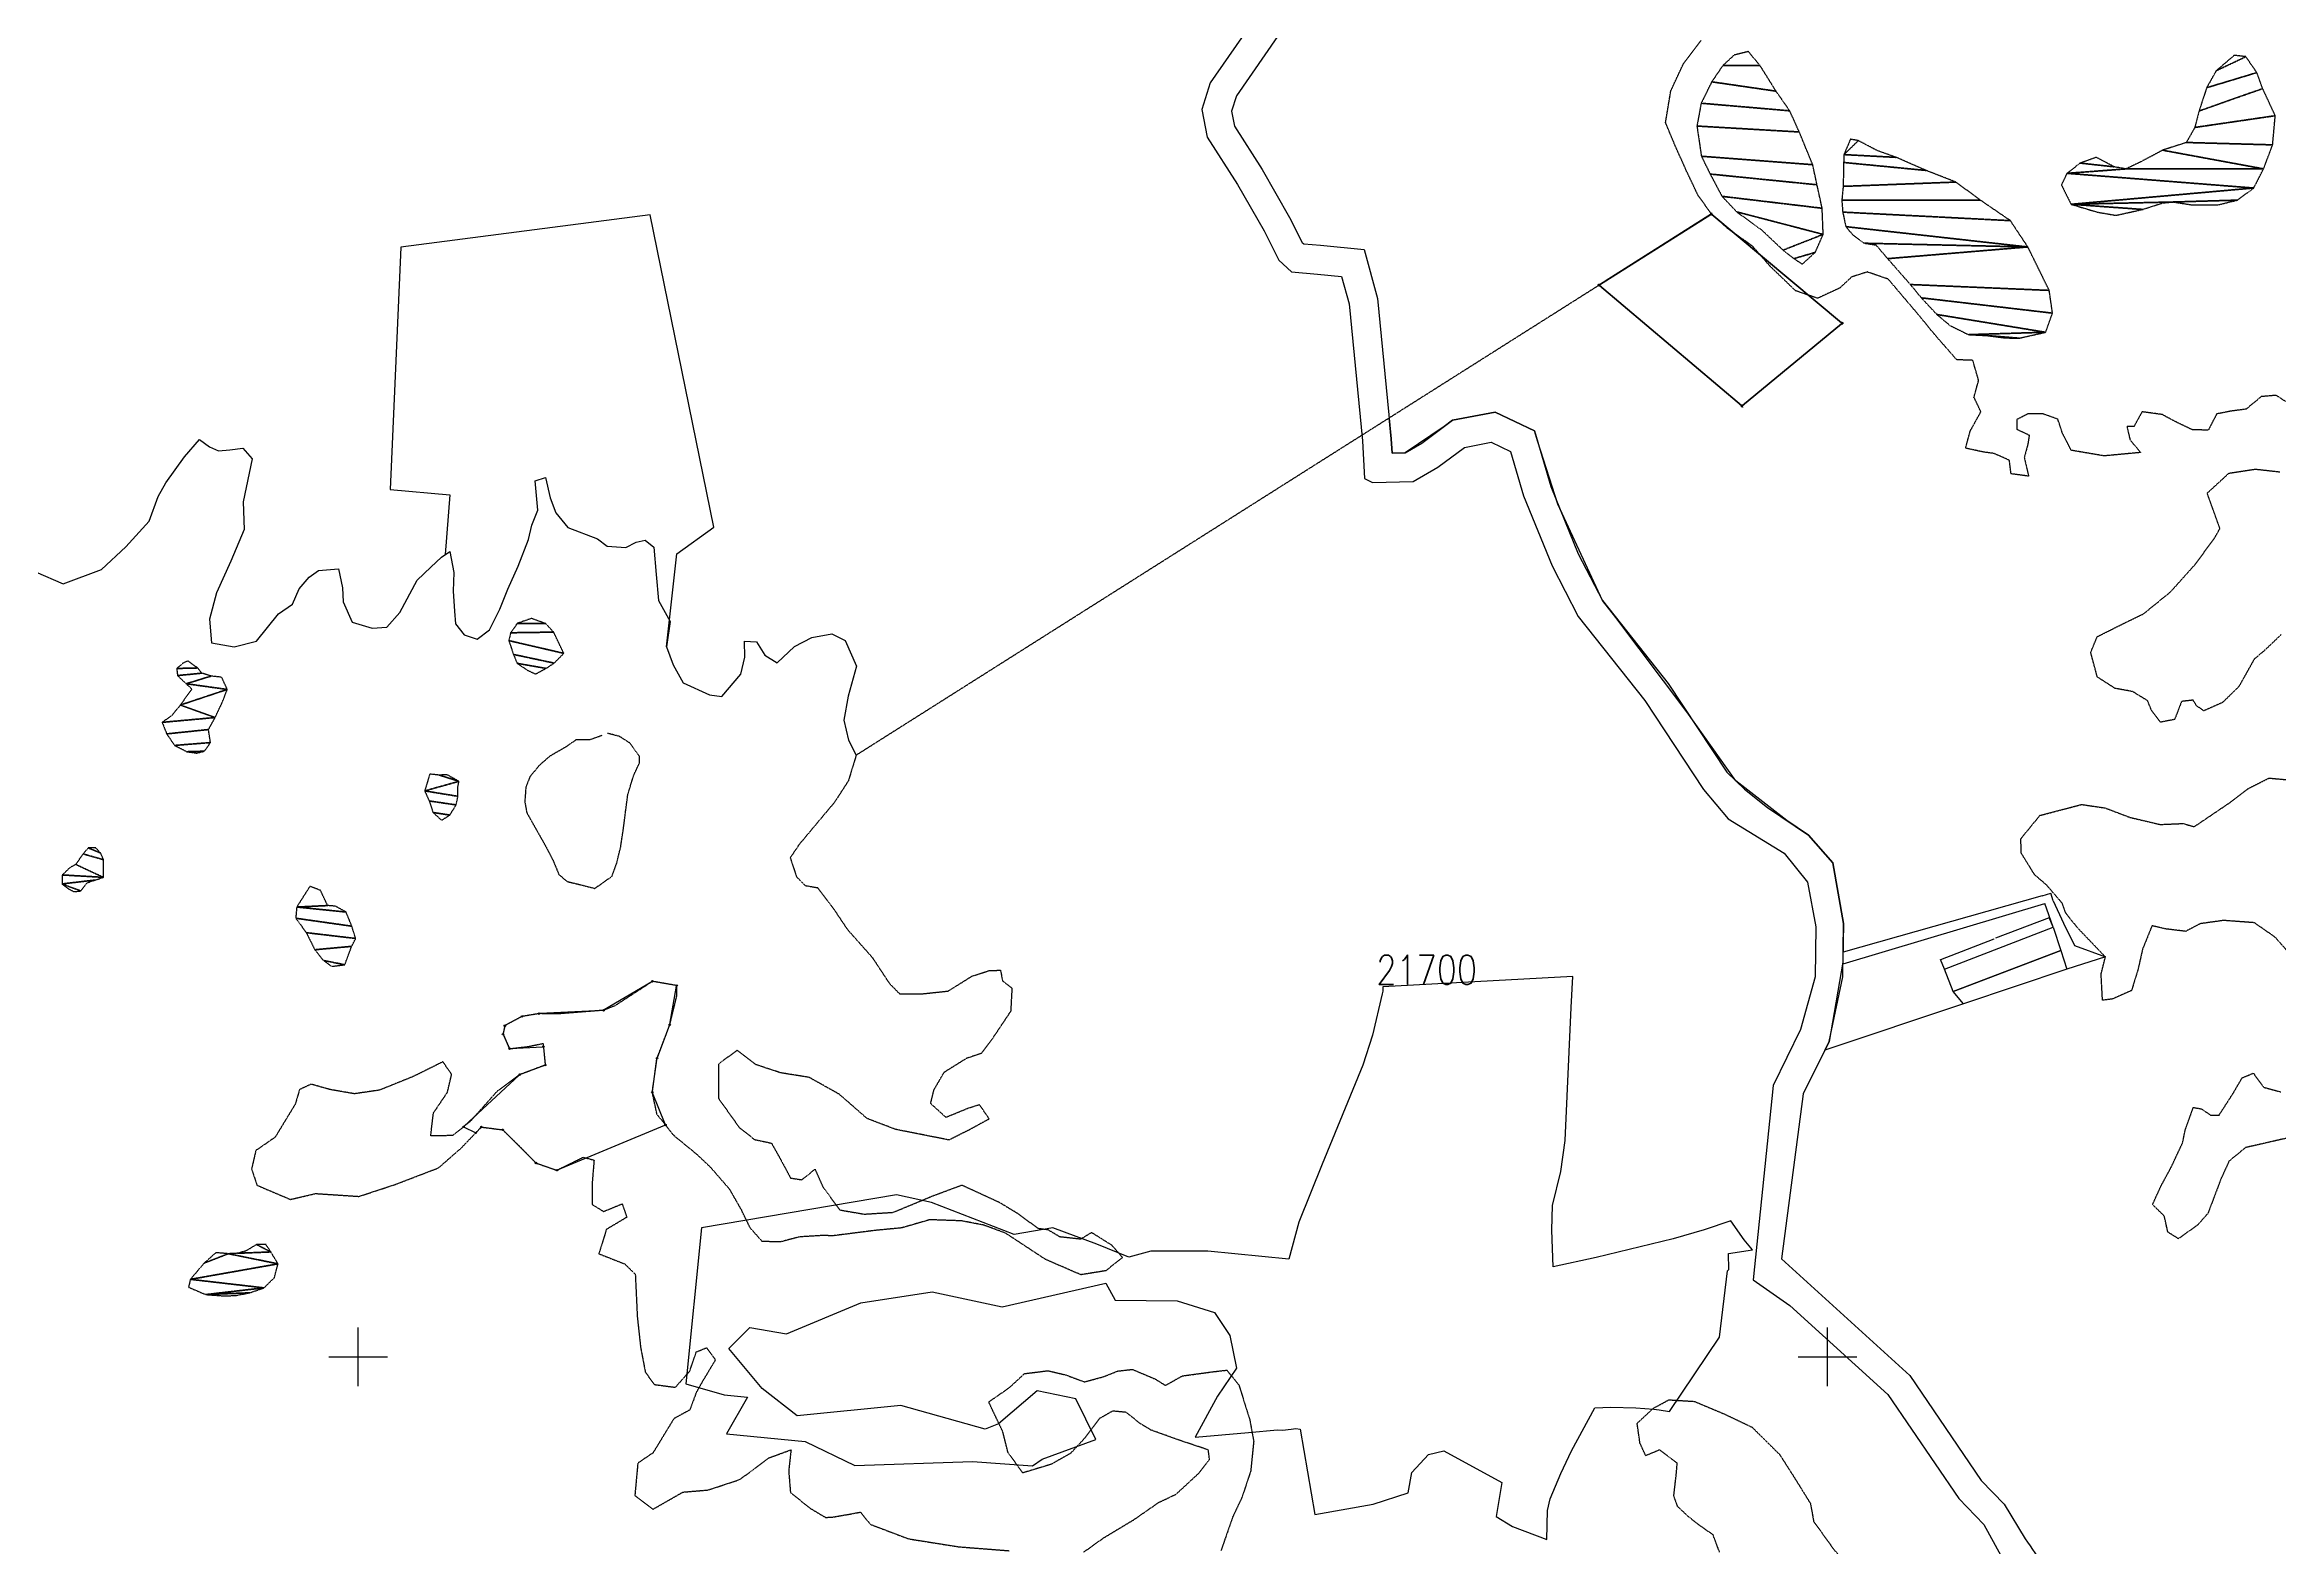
# Model space of a CAD drawing. Header units: metres. Extents: x 615331 to 657292, y 1301217 to 1321009.
# Drawn here: x 619941 to 621462, y 1309999 to 1311022 of the extents above; entities that cross this region are included whole.
import ezdxf
from ezdxf.enums import TextEntityAlignment as Align

# ---------------------------------------------------------------- set-up
doc = ezdxf.new("R2010")
doc.units = ezdxf.units.M
doc.header["$PDMODE"] = 32
doc.header["$PDSIZE"] = 0.5
doc.linetypes.add('HIDDEN', pattern=[0.375, 0.25, -0.125])
for name, color, linetype in [('2', 1, 'Continuous'), ('3', 7, 'Continuous'), ('42', 7, 'Continuous'), ('CIRCULO PI', 2, 'Continuous'), ('CVL_CUADCON_LIN', 8, 'Continuous')]:
    doc.layers.add(name, color=color, linetype=linetype)
doc.styles.add('ROMANS', font='ROMANS', dxfattribs={"height": 0.2})
doc.styles.get("Standard").update_dxf_attribs({"font": 'arial.ttf'})
doc.dimstyles.get("Standard").update_dxf_attribs({"dimtxt": 0.18, "dimasz": 0.18, "dimexe": 0.18, "dimexo": 0.0625, "dimgap": 0.09, "dimtad": 0, "dimtih": 1, "dimtoh": 1, "dimdec": 4, "dimzin": 0, "dimdsep": 46, "dimtxsty": 'Standard', "dimcen": 0.09, "dimadec": 0, "dimazin": 0, "dimtfac": 1, "dimtdec": 4, "dimtofl": 0, "dimtmove": 0, "dimatfit": 3, "dimfxl": 1, "dimtolj": 1, "dimtzin": 0, "dimarcsym": 0})
picture_1 = doc.add_image_def('image2.jpg', size_in_pixel=(1123, 633))

# ---------------------------------------------------------------- blocks, each defined once
blk = doc.blocks.new('COORD')
at = {"layer": '42', "color": 2, "linetype": 'Continuous'}
for p, q in [((0, -2), (0, 2)), ((-2, 0), (2, 0))]:
    blk.add_line(p, q, dxfattribs=at)
blk = doc.blocks.new('COORD$')
at = {"layer": '42', "color": 2, "linetype": 'Continuous'}
blk.add_blockref('COORD', (0, 0), dxfattribs=at)
blk = doc.blocks.new('*D37')
at = {"layer": 'CVL_CUADCON_LIN', "color": 0, "lineweight": -2, "ltscale": 0.5, "transparency": 16777216}
for p, q in [((621305.6, 1310427.4), (621269.2, 1310413.4)), ((621308.3, 1310420.9), (621305.7, 1310427.6)), ((621231.9, 1310398.9), (621268.3, 1310413)), ((621234.3, 1310392.3), (621231.7, 1310399))]:
    blk.add_line(p, q, dxfattribs=at)
at = {"layer": 'CVL_CUADCON_LIN', "color": 0, "ltscale": 0.5, "transparency": 16777216}
for points in [[(621305.6, 1310427.4), (621305.6, 1310427.4), (621305.7, 1310427.5)], [(621231.9, 1310399), (621232, 1310398.9), (621231.8, 1310398.9)]]:
    blk.add_solid(points, dxfattribs=at)
at = {"layer": 'Defpoints', "color": 0, "ltscale": 0.5, "transparency": 16777216}
for p in [(621308.3, 1310420.9), (621231.8, 1310398.9), (621234.3, 1310392.3)]:
    blk.add_point(p, dxfattribs=at)
at = {"layer": 'CVL_CUADCON_LIN', "color": 0, "ltscale": 0.5, "transparency": 16777216, "insert": (621268.8, 1310413.2), "char_height": 0.18, "attachment_point": 5}
blk.add_mtext('\\A1;79.3000', dxfattribs=at)

msp = doc.modelspace()

# ---------------------------------------------------------------- linework, layer by layer
at = {"color": 10}
msp.add_lwpolyline([(621089.09247, 1310220.97163), (621070.80731, 1310214.90668), (621049.84214, 1310208.91974), (620997.23871, 1310196.21988), (620968.14348, 1310189.83797), (620967.22228, 1310214.75903), (620967.52714, 1310231.62308), (620973.27195, 1310254.67614), (620976.11679, 1310275.6872), (620980.38307, 1310366.34545), (620981.5309, 1310387.44651), (620852.09787, 1310380.25086), (620852.00985, 1310377.33087), (620851.61583, 1310375.69287), (620845.0146, 1310347.46095), (620838.62144, 1310327.07601), (620810.90686, 1310259.63921), (620795.01052, 1310220.16432), (620788.22831, 1310194.99739), (620732.98187, 1310200.33954), (620694.30157, 1310200.33944), (620679.233, 1310196.3019), (620657.47126, 1310205.15954), (620627.56, 1310216.31363), (620601.24779, 1310211.7837), (620544.85031, 1310233.65987), (620521.19012, 1310238.87993), (620388.38905, 1310216.3503), (620377.8082, 1310110.16059), (620403.78991, 1310102.5748), (620419.64537, 1310101.17071), (620405.38763, 1310076.07079), (620458.88721, 1310070.86093), (620492.71691, 1310054.62104), (620572.87627, 1310057.37125), (620613.73595, 1310054.44136), (620620.14589, 1310058.89139), (620656.79558, 1310072.19149), (620643.23333, 1310099.88258), (620616.87212, 1310105.30865), (620590.42484, 1310082.99174), (620581.50477, 1310079.30177), (620524.1443, 1310095.45193), (620453.59373, 1310088.31212), (620429.77349, 1310107.02221), (620406.88997, 1310134.29349), (620421.17337, 1310148.5771), (620446.18728, 1310144.1665), (620496.74241, 1310165.35258), (620545.29202, 1310172.73271), (620592.93164, 1310162.63284), (620663.52406, 1310178.65004), (620669.99796, 1310167.06508), (620712.06362, 1310166.62019), (620737.55841, 1310158.72526), (620747.91526, 1310143.12531), (620752.48308, 1310120.72038), (620739.5039, 1310101.68644), (620724.43765, 1310073.79253), (620760.80236, 1310076.93062), (620780.3802, 1310078.73168), (620783.86918, 1310078.58469), (620789.79013, 1310079.3897), (620792.8281, 1310079.67771), (620795.77108, 1310079.21172), (620805.78461, 1310021.27088), (620845.62529, 1310028.15599), (620869.47409, 1310035.86206), (620871.93098, 1310049.7701), (620883.11485, 1310062.06314), (620893.70376, 1310064.58017), (620933.21741, 1310042.93929), (620929.23522, 1310019.93336), (620940.43812, 1310012.95739), (620963.82192, 1310004.07846), (620964.09876, 1310023.97352), (620965.9697, 1310031.79854), (620973.24755, 1310049.07659), (620980.58241, 1310064.49263), (620996.39515, 1310093.71673), (621007.40506, 1310094.25576), (621024.30593, 1310093.7728), (621036.61283, 1310092.79583), (621040.2758, 1310092.41584), (621047.31774, 1310091.28286), (621081.38126, 1310141.90003), (621086.7989, 1310187.07015), (621087.55289, 1310188.05616), (621087.3428, 1310198.91519), (621103.76667, 1310201.25223), (621098.0606, 1310208.22426)], close=True, dxfattribs=at)
at = {"layer": '2', "color": 1, "linetype": 'Continuous'}
for points in [[(620773.51096, 1311051.67592), (620734.58425, 1310995.51089), (620729.04078, 1310977.37704), (620732.56971, 1310958.74201), (620753.2292, 1310926.5066), (620771.32155, 1310894.80148), (620781.22636, 1310875.00189), (620789.94202, 1310867.08289), (620807.76857, 1310865.49825), (620824.01427, 1310863.9157), (620829.16602, 1310845.30355), (620838.29439, 1310751.8955), (620839.71436, 1310726.32927), (620844.99552, 1310723.52393), (620872.87027, 1310724.29753), (620889.51817, 1310733.97169), (620907.71545, 1310747.51593), (620925.91272, 1310750.99921), (620939.07716, 1310744.80625), (620947.8278, 1310714.47572), (620967.29465, 1310666.88268), (620985.06174, 1310632.4762), (621030.5392, 1310575.28802), (621070.38924, 1310514.72678), (621087.22601, 1310494.61318), (621125.3916, 1310471.21121), (621141.21169, 1310451.55351), (621146.77012, 1310421.21242), (621146.34252, 1310387.20133), (621136.30553, 1310351.36439), (621117.83976, 1310313.29265), (621104.22366, 1310180.94332), (621129.03813, 1310163.51445), (621195.85008, 1310102.77229), (621244.10801, 1310032.017), (621261.09867, 1310014.4779), (621272.79342, 1309993.41353)], [(620791.03277, 1311042.5324), (620752.4432, 1310986.85383), (620749.20823, 1310976.27156), (620751.12988, 1310966.12402), (620770.01105, 1310936.66336), (620788.6191, 1310904.05452), (620797.12482, 1310887.05168), (620798.24763, 1310886.0315), (620809.58737, 1310885.02349), (620839.32037, 1310882.12709), (620848.51762, 1310848.89948), (620857.851, 1310753.39353), (620858.39977, 1310743.51308), (620867.33498, 1310743.76105), (620878.70302, 1310750.36707), (620899.61341, 1310765.93067), (620928.48955, 1310771.45807), (620955.45745, 1310758.77154), (620966.37678, 1310720.92414), (620985.11628, 1310675.10935), (621001.60468, 1310643.17909), (621046.436, 1310586.80343), (621086.15028, 1310526.44852), (621098.37928, 1310514.92381), (621113.94432, 1310502.38297), (621141.93754, 1310483.64127), (621158.47726, 1310464.81711), (621165.77655, 1310423.36556), (621165.29967, 1310397.14491), (621155.96822, 1310343.15088), (621138.17501, 1310307.58326), (621123.39208, 1310195.14995), (621210.74957, 1310115.72878), (621259.3616, 1310044.45433), (621274.99975, 1310028.31139), (621289.32472, 1310004.72324)], [(620364.60636, 1310611.84756), (620371.62736, 1310675.12956), (620396.84136, 1310693.19856), (620353.35136, 1310905.82156), (620183.84136, 1310883.66856), (620176.49436, 1310718.81656), (620217.19336, 1310715.18256), (620213.88136, 1310674.51756)], [(619935.01636, 1310662.83656), (619953.90536, 1310654.66756), (619979.95636, 1310664.36656), (619996.54436, 1310679.80256), (620012.34736, 1310697.26156), (620018.50436, 1310714.10256), (620023.73336, 1310723.30956), (620036.48536, 1310740.98856), (620046.76436, 1310752.79456), (620053.42536, 1310747.78856), (620059.55236, 1310745.06356), (620067.41736, 1310745.91556), (620076.29436, 1310747.03356), (620082.47336, 1310739.73556), (620076.45836, 1310710.44556), (620077.18136, 1310691.65056), (620068.03136, 1310669.94756), (620058.37036, 1310648.49356), (620053.49436, 1310630.65056), (620054.95036, 1310614.40556), (620070.22036, 1310611.78456), (620085.41736, 1310615.51556), (620100.44336, 1310634.23656), (620110.02136, 1310640.69856), (620114.47436, 1310651.16756), (620121.24136, 1310659.12156), (620127.79236, 1310663.77056), (620141.24036, 1310664.94056), (620143.92836, 1310652.01256), (620144.54636, 1310642.36356), (620150.54736, 1310628.45756), (620164.30836, 1310624.54856), (620174.20736, 1310625.17056), (620182.98236, 1310635.18056), (620194.92336, 1310657.16956), (620204.22136, 1310665.91456), (620211.50836, 1310672.85856), (620217.05236, 1310676.73356), (620219.75736, 1310662.28156), (620219.39436, 1310649.57256), (620220.31036, 1310636.11556), (620220.91736, 1310627.48356), (620226.84536, 1310619.92756), (620235.76936, 1310616.98056), (620244.07736, 1310623.42856), (620251.02836, 1310637.48356), (620256.46236, 1310651.01256), (620263.65036, 1310666.59456), (620270.55436, 1310684.71456), (620272.98136, 1310694.65156), (620276.92836, 1310704.86056), (620275.17836, 1310724.66056), (620282.26336, 1310727.02856), (620285.47036, 1310713.08956), (620289.14236, 1310702.96756), (620297.38536, 1310692.89856), (620317.53836, 1310685.25156), (620324.20036, 1310680.24556), (620336.91036, 1310679.37456), (620343.98036, 1310683.01256), (620350.06136, 1310684.35256), (620355.95736, 1310679.59256), (620357.43936, 1310661.06056), (620359.16636, 1310643.29356), (620366.95136, 1310628.89856), (620364.60636, 1310611.84756), (620369.06536, 1310599.44756), (620375.80836, 1310587.32856), (620393.93536, 1310579.15056), (620402.33136, 1310577.97556), (620415.11236, 1310593.11356), (620417.77236, 1310604.83256), (620417.65036, 1310615.50356), (620425.78336, 1310615.08756), (620431.47436, 1310606.00556), (620439.91636, 1310600.76556), (620451.72536, 1310612.08156), (620463.59536, 1310618.06156), (620477.02936, 1310620.50156), (620486.22436, 1310616.03356), (620493.78936, 1310598.58656), (620488.18036, 1310578.19456), (620485.31936, 1310561.90056), (620488.52336, 1310548.21556), (620493.71936, 1310538.11056)]]:
    msp.add_lwpolyline(points, dxfattribs=at)
msp.add_circle((620321.71436, 1310364.37456), 0.5, dxfattribs=at)
at = {"layer": '3', "color": 30, "linetype": 'HIDDEN'}
msp.add_line((620493.71936, 1310538.11056), (621075.74336, 1310906.34656), dxfattribs=at)
for points in [[(621075.74336, 1310906.34656), (621066.44936, 1310919.45356), (621058.90136, 1310935.37556), (621051.08236, 1310952.81856), (621044.55236, 1310968.49756), (621048.11536, 1310990.13656), (621056.79236, 1311008.78556), (621068.80236, 1311024.67656)], [(621466.58536, 1310778.68456), (621460.18636, 1310782.93156), (621450.03636, 1310782.05356), (621439.71936, 1310773.54956), (621429.32136, 1310772.16056), (621419.69136, 1310770.27156), (621413.97436, 1310759.28056), (621403.30536, 1310759.41256), (621392.32336, 1310764.62256), (621382.61236, 1310769.84756), (621368.87436, 1310771.72356), (621363.40036, 1310761.75156), (621358.57536, 1310761.69556), (621360.71136, 1310752.57256), (621367.92136, 1310744.01556), (621343.05536, 1310741.69856), (621320.66036, 1310745.50856), (621314.68536, 1310757.12856), (621311.52736, 1310766.74856), (621301.07136, 1310770.43956), (621291.16636, 1310770.32656), (621283.59136, 1310766.42856), (621283.66636, 1310759.82256), (621292.09336, 1310755.85356), (621291.14736, 1310749.74456), (621288.71236, 1310740.56956), (621291.65136, 1310727.89756), (621279.69436, 1310729.53956), (621278.57436, 1310738.67456), (621268.10636, 1310743.38256), (621260.98336, 1310744.31756), (621248.76136, 1310746.97356), (621251.92936, 1310758.69756), (621259.14636, 1310771.73956), (621254.46136, 1310781.59556), (621257.63236, 1310793.06656), (621253.66636, 1310806.74156), (621242.73936, 1310807.12556), (621227.55536, 1310824.48456), (621217.50836, 1310836.82056), (621196.13836, 1310861.98556), (621181.85836, 1310866.90456), (621171.22936, 1310863.47956), (621163.18636, 1310856.01856), (621148.02736, 1310848.98456), (621132.98236, 1310854.14856), (621115.77436, 1310870.72256), (621103.67836, 1310884.55956), (621087.03436, 1310896.31156), (621075.74336, 1310906.34656)], [(621463.57136, 1310620.09356), (621452.51636, 1310609.54956), (621445.22136, 1310603.36756), (621434.76636, 1310584.69856), (621423.71336, 1310573.90056), (621410.82536, 1310568.16256), (621405.95936, 1310571.66456), (621403.63036, 1310575.44956), (621395.76536, 1310574.59756), (621391.07936, 1310562.34756), (621381.44936, 1310560.45856), (621375.26136, 1310568.51856), (621372.64636, 1310575.09556), (621362.41436, 1310581.33056), (621350.45236, 1310583.48056), (621338.42536, 1310591.22056), (621333.91636, 1310607.93956), (621338.36636, 1310618.66256), (621356.04536, 1310627.50356), (621369.93736, 1310634.26856), (621388.30836, 1310649.21656), (621405.11236, 1310667.95756), (621418.11836, 1310685.63956), (621421.85236, 1310692.28856), (621417.13036, 1310705.44756), (621413.19536, 1310716.32856), (621428.02636, 1310729.96556), (621446.02836, 1310732.71256), (621462.55936, 1310730.86856)], [(620320.44236, 1310551.31056), (620312.32836, 1310548.46356), (620308.77136, 1310548.44156), (620302.92636, 1310548.40456), (620296.34936, 1310543.78856), (620285.20936, 1310537.36356), (620277.88036, 1310530.96356), (620271.57736, 1310523.29856), (620268.82736, 1310516.16456), (620268.12736, 1310506.50156), (620269.44636, 1310498.88556), (620277.15736, 1310485.20856), (620282.29836, 1310476.09056), (620287.44436, 1310466.21056), (620291.31636, 1310456.83056), (620296.93736, 1310452.03656), (620306.10036, 1310449.80656), (620315.77236, 1310447.32556), (620327.40936, 1310455.53256), (620330.65636, 1310464.44856), (620333.37936, 1310475.64956), (620335.32936, 1310488.62456), (620336.53736, 1310498.29056), (620338.23336, 1310511.26356), (620342.21536, 1310524.25156), (620346.22636, 1310532.91856), (620346.19836, 1310537.23956), (620339.53236, 1310546.34756), (620332.38836, 1310550.87756), (620324.49836, 1310552.86156), (620324.49836, 1310552.86156)], [(620493.71936, 1310538.11056), (620488.33236, 1310520.51656), (620479.09836, 1310506.18156), (620455.04236, 1310477.44756), (620448.79736, 1310468.22856), (620453.00936, 1310455.31756), (620458.92036, 1310449.28756), (620467.31836, 1310447.85856), (620478.92436, 1310432.49156), (620487.71036, 1310419.37856), (620504.69236, 1310400.26156), (620516.32436, 1310382.60756), (620523.26236, 1310375.57256), (620537.48836, 1310375.48056), (620556.26136, 1310377.47456), (620572.40136, 1310387.56856), (620584.54836, 1310391.51856), (620591.91336, 1310391.60356), (620593.26536, 1310384.50356), (620599.67236, 1310379.49556), (620598.83636, 1310363.73156), (620586.35036, 1310345.03956), (620578.84436, 1310335.04456), (620568.72336, 1310331.62556), (620553.33836, 1310322.04756), (620546.36436, 1310310.02556), (620544.18036, 1310301.10656), (620554.70336, 1310291.57156), (620569.36636, 1310297.58356), (620577.46436, 1310300.21756), (620584.18036, 1310290.38456), (620570.80136, 1310283.11656), (620556.91236, 1310276.09656), (620520.50736, 1310283.30356), (620501.11836, 1310290.70456), (620482.13336, 1310307.25856), (620461.68236, 1310318.71256), (620442.34336, 1310321.79456), (620425.26036, 1310327.44356), (620412.70336, 1310337.20956), (620399.85836, 1310327.66156), (620399.86836, 1310304.53856), (620414.06636, 1310284.62756), (620424.57436, 1310276.36256), (620436.03236, 1310273.95256), (620442.51536, 1310262.33856), (620449.00336, 1310250.21556), (620456.63736, 1310249.03256), (620465.69836, 1310256.25056), (620471.17436, 1310243.86256), (620482.52636, 1310228.49256), (620499.06836, 1310225.63256), (620518.86636, 1310226.87556), (620545.91636, 1310238.11056), (620565.64436, 1310245.45056), (620590.92336, 1310233.79756), (620603.71136, 1310226.06656), (620617.28836, 1310216.05756), (620624.15736, 1310215.12056), (620632.08536, 1310210.38256), (620646.58136, 1310208.76956), (620653.89736, 1310213.17356), (620667.45636, 1310204.68956), (620674.92036, 1310196.13556), (620663.59336, 1310187.11256), (620646.60636, 1310184.37656), (620622.61136, 1310194.77456), (620595.22836, 1310212.75656), (620580.43436, 1310218.17756), (620565.41536, 1310221.05456), (620543.81636, 1310221.82456), (620524.57536, 1310216.26856), (620506.56136, 1310214.53756), (620477.90136, 1310210.90656), (620470.53336, 1310211.07656), (620455.04936, 1310210.13756), (620441.88136, 1310206.68356), (620429.68436, 1310207.05256), (620421.45036, 1310216.35956), (620415.72636, 1310228.23656), (620407.69136, 1310242.37456), (620394.82136, 1310257.21856), (620385.57736, 1310266.00656), (620369.68036, 1310279.03756), (620358.08336, 1310293.64256), (620354.86436, 1310308.59756), (620358.15536, 1310331.75856), (620366.78536, 1310354.47156), (620371.63836, 1310374.34656), (620371.56036, 1310381.20656), (620355.01736, 1310384.06656), (620329.55236, 1310367.51356), (620321.71436, 1310364.37456), (620291.51536, 1310361.99656), (620277.79836, 1310362.09356), (620266.13636, 1310360.18156), (620254.52336, 1310353.95056), (620253.32036, 1310348.09256), (620257.75136, 1310338.23356), (620269.92736, 1310339.64256), (620280.57036, 1310341.79756), (620282.00836, 1310327.07656), (620264.55736, 1310320.52456), (620249.19336, 1310309.16856), (620231.13736, 1310288.88856), (620219.05736, 1310279.09456), (620204.07336, 1310278.92256), (620205.92736, 1310294.44456), (620215.41836, 1310308.52856), (620218.32636, 1310320.75756), (620212.38636, 1310329.32956), (620191.92836, 1310319.18556), (620169.17336, 1310310.03256), (620152.18336, 1310307.55056), (620135.64136, 1310310.41056), (620122.64536, 1310314.07356), (620114.81236, 1310310.42656), (620111.87836, 1310300.48356), (620098.16536, 1310277.96656), (620085.06136, 1310268.92256), (620082.15536, 1310256.43856), (620085.83936, 1310245.30056), (620108.55536, 1310235.65056), (620125.78136, 1310239.65956), (620155.26836, 1310237.70956), (620180.06636, 1310245.86956), (620209.40236, 1310257.13156), (620224.99436, 1310270.77656), (620238.54836, 1310284.90756), (620253.04836, 1310283.04056), (620265.12136, 1310271.23556), (620275.65836, 1310260.43056), (620289.93836, 1310255.51156), (620307.87136, 1310264.35556), (620315.26036, 1310262.40756), (620313.92236, 1310246.13056), (620314.08136, 1310232.15656), (620321.75636, 1310227.41656), (620334.39636, 1310232.64256), (620337.54836, 1310223.53156), (620323.67336, 1310215.24156), (620318.52836, 1310198.66656), (620336.13336, 1310191.75356), (620343.32636, 1310184.72056), (620344.67236, 1310155.76856), (620346.94236, 1310134.95856), (620350.18536, 1310117.97156), (620356.37636, 1310109.65656), (620370.62136, 1310107.78756), (620380.40136, 1310118.82556), (620384.82436, 1310131.83456), (620391.90336, 1310134.71056), (620397.84036, 1310126.39356), (620389.36536, 1310112.32156), (620384.88436, 1310104.39256), (620380.44936, 1310092.39956), (620369.59536, 1310086.43156), (620355.38336, 1310063.14556), (620345.04936, 1310056.16756), (620343.01636, 1310034.03756), (620355.31436, 1310024.77656), (620375.75436, 1310036.44456), (620393.01036, 1310037.91256), (620414.51836, 1310045.01856), (620434.16236, 1310059.72656), (620449.33936, 1310065.23656), (620447.72436, 1310050.98856), (620448.90936, 1310036.26456), (620462.24036, 1310025.49056), (620472.72536, 1310019.25856), (620476.78936, 1310019.30456), (620489.46436, 1310021.48256), (620496.56036, 1310022.83456), (620503.25936, 1310014.52556), (620529.28036, 1310004.65956), (620563.63236, 1309999.20756), (620597.95336, 1309996.55056)], [(621475.01636, 1310396.61856), (621459.32136, 1310414.22656), (621445.23936, 1310423.97556), (621424.39336, 1310425.51556), (621408.41736, 1310423.29956), (621398.57036, 1310418.10556), (621385.08936, 1310419.72956), (621375.66736, 1310421.90956), (621369.24336, 1310406.08156), (621366.10236, 1310392.07056), (621361.69336, 1310377.79056), (621348.55036, 1310372.05056), (621341.95636, 1310371.21256), (621340.99136, 1310388.98856), (621343.90536, 1310400.70956), (621324.88236, 1310420.56656), (621316.89336, 1310430.63856), (621314.53136, 1310437.21856), (621303.97736, 1310449.54856), (621295.76836, 1310456.56956), (621286.71136, 1310471.20356), (621286.34436, 1310481.10856), (621299.37036, 1310497.01156), (621327.73336, 1310504.45056), (621343.76236, 1310502.09356), (621360.59936, 1310495.67956), (621381.22936, 1310490.83356), (621396.71536, 1310491.51856), (621404.36036, 1310489.31856), (621428.80936, 1310505.86056), (621440.89536, 1310515.14656), (621455.29036, 1310522.42556), (621467.74936, 1310521.29756)], [(621469.76936, 1310277.89556), (621439.36836, 1310270.94156), (621428.04436, 1310261.66456), (621422.59336, 1310249.65956), (621413.71836, 1310226.18156), (621406.69736, 1310218.22356), (621393.59536, 1310208.92656), (621386.43236, 1310213.41856), (621384.02136, 1310224.31656), (621376.05836, 1310232.10256), (621381.25836, 1310243.85056), (621388.72036, 1310257.65756), (621396.40736, 1310274.00756), (621398.33436, 1310283.17756), (621403.75036, 1310298.23056), (621409.34936, 1310297.27856), (621415.49436, 1310293.02856), (621421.33536, 1310293.09556), (621430.56936, 1310307.43056), (621437.04736, 1310318.43156), (621444.63236, 1310321.56656), (621451.59936, 1310311.99056), (621463.31936, 1310308.82156)], [(620648.51036, 1309995.60456), (620661.86336, 1310005.15856), (620682.54936, 1310017.59156), (620699.68536, 1310029.47656), (620711.30636, 1310034.94556), (620726.63936, 1310049.09556), (620734.15036, 1310058.58356), (620733.31336, 1310065.18056), (620714.19036, 1310071.56856), (620694.29636, 1310078.70956), (620686.87936, 1310083.19856), (620677.39536, 1310090.71256), (620668.24036, 1310091.62456), (620659.15636, 1310086.43856), (620649.14836, 1310073.11156), (620639.61336, 1310062.83856), (620626.23736, 1310055.31656), (620607.00036, 1310049.50656), (620596.93236, 1310063.62056), (620593.47136, 1310077.55656), (620588.78636, 1310087.41256), (620583.84236, 1310097.77456), (620597.95436, 1310107.59156), (620608.25936, 1310117.11056), (620624.23836, 1310119.07256), (620636.46436, 1310116.16256), (620648.96336, 1310111.47756), (620661.87836, 1310114.92856), (620671.73936, 1310118.85356), (620681.63236, 1310119.98256), (620697.45736, 1310113.30256), (620704.10936, 1310109.05956), (620715.71936, 1310115.54456), (620736.00736, 1310118.31756), (620745.90036, 1310119.44756), (620754.14436, 1310109.37756), (620761.52536, 1310085.83056), (620764.23336, 1310071.12456), (620762.17936, 1310050.77256), (620756.28736, 1310032.91856), (620750.08636, 1310019.88856), (620741.97036, 1309996.67356)], [(621081.32836, 1309995.47156), (621076.87436, 1310007.36356), (621068.68036, 1310013.11356), (621060.22436, 1310019.62356), (621052.77836, 1310026.65356), (621050.15736, 1310033.73756), (621052.00336, 1310050.02156), (621052.44136, 1310056.12456), (621040.40036, 1310065.13456), (621031.04736, 1310061.21556), (621027.13836, 1310069.81056), (621025.20736, 1310083.25556), (621036.26536, 1310093.54556), (621046.86836, 1310099.25756), (621064.15236, 1310098.18456), (621085.33636, 1310089.27956), (621103.46936, 1310080.59356), (621122.22436, 1310062.00456), (621132.05236, 1310046.61656), (621143.17836, 1310028.70356), (621145.35036, 1310016.53156), (621157.99736, 1309998.88956), (621168.56136, 1309985.79656)]]:
    msp.add_lwpolyline(points, dxfattribs=at)
at = {"layer": 'CVL_CUADCON_LIN', "color": 4, "lineweight": 40, "ltscale": 0.5, "flags": 128}
for points in [[(620999.68729, 1310858.22729), (621075.32083, 1310906.07923)], [(621076.12709, 1310906.02601), (621164.38543, 1310832.3004)], [(621096.18055, 1310775.91093), (620999.64637, 1310857.63688)], [(621164.38381, 1310831.66126), (621096.94751, 1310775.90645)]]:
    msp.add_lwpolyline(points, dxfattribs=at)
at = {"layer": 'CVL_CUADCON_LIN', "color": 5, "ltscale": 0.5, "flags": 128}
for points in [[(621075.74336, 1310906.34656), (621001.79992, 1310859.56389)], [(621075.74336, 1310906.34656), (621003.49006, 1310860.63321)]]:
    msp.add_lwpolyline(points, dxfattribs=at)
at = {"layer": 'CVL_CUADCON_LIN', "color": 2, "ltscale": 0.5, "flags": 128}
for points in [[(621153.01807, 1310337.25368), (621155.96822, 1310343.15088), (621165.20437, 1310387.13346), (621165.77655, 1310423.36556), (621158.47726, 1310464.81711), (621141.93754, 1310483.64127), (621127.01484, 1310493.63215), (621092.47572, 1310520.48737), (621059.13238, 1310567.50839), (621010.73047, 1310631.70335), (621001.60468, 1310643.17909), (620971.28658, 1310708.92054), (620957.60885, 1310751.3146), (620955.45745, 1310758.77154), (620928.48955, 1310771.45807), (620899.61341, 1310765.93067), (620893.8826, 1310761.66523), (620867.33498, 1310743.76105), (620862.86737, 1310743.63707), (620858.39977, 1310743.51308), (620857.851, 1310753.39353), (620856.46159, 1310767.61097)], [(620354.58697, 1310383.81207), (620322.14475, 1310364.62904)], [(620371.06767, 1310381.29173), (620355.51005, 1310383.98138)], [(620366.87327, 1310354.96377), (620371.47245, 1310380.71434)], [(620265.69577, 1310359.94516), (620254.96395, 1310354.18695)], [(620277.30495, 1310362.01266), (620266.62977, 1310360.26245)], [(620321.21503, 1310364.34862), (620278.29769, 1310362.11949)], [(620254.42278, 1310353.46078), (620253.42094, 1310348.58233)], [(620253.52533, 1310347.6365), (620257.54639, 1310338.68961)], [(620358.33295, 1310332.22595), (620366.60777, 1310354.00416)], [(620258.25043, 1310338.26409), (620280.28179, 1310339.61202)], [(620281.54027, 1310326.90081), (620265.02546, 1310320.7003)], [(620280.82947, 1310339.14492), (620281.95975, 1310327.57419)], [(620354.9347, 1310309.09258), (620358.08502, 1310331.26353)], [(620264.19121, 1310320.18407), (620226.81422, 1310285.42714)], [(620363.69411, 1310286.80347), (620355.05211, 1310308.13414)], [(620226.89528, 1310284.86305), (620234.29515, 1310281.16316)], [(620235.08847, 1310281.3004), (620238.20225, 1310284.54671)], [(620239.04427, 1310284.8437), (620252.55245, 1310283.10441)], [(620253.40191, 1310282.687), (620275.30481, 1310260.78411)], [(620290.39986, 1310255.70396), (620363.42036, 1310286.14765)], [(620276.1311, 1310260.26771), (620289.46562, 1310255.6744)]]:
    msp.add_lwpolyline(points, dxfattribs=at)
at = {"layer": 'CVL_CUADCON_LIN', "color": 4, "ltscale": 0.5, "flags": 128}
for points in [[(621165.34601, 1310396.10234), (621302.63338, 1310437.17429)], [(621300.92324, 1310442.346), (621165.46961, 1310403.92929)], [(621300.92324, 1310442.346), (621306.82107, 1310444.11044)], [(621308.2893, 1310420.87653), (621302.63338, 1310437.17429)], [(621308.38166, 1310438.89399), (621306.82107, 1310444.11044)], [(621308.38166, 1310438.89399), (621315.47091, 1310423.65403), (621322.91681, 1310408.5892), (621343.90536, 1310400.70956)], [(621343.90536, 1310400.70956), (621317.77614, 1310392.41603)], [(621247.41522, 1310368.85862), (621153.01807, 1310337.25368)]]:
    msp.add_lwpolyline(points, dxfattribs=at)
at = {"layer": 'CVL_CUADCON_LIN', "color": 2, "ltscale": 0.5, "flags": 128}
for points in [[(621308.2893, 1310420.87653), (621313.57031, 1310405.03352), (621240.38717, 1310377.19258), (621234.32805, 1310392.27193)], [(621313.57031, 1310405.03352), (621317.77614, 1310392.41603), (621247.41522, 1310368.85862), (621240.38717, 1310377.19258)]]:
    msp.add_lwpolyline(points, close=True, dxfattribs=at)
at = {"layer": 'CVL_CUADCON_LIN', "color": 4, "lineweight": 40, "ltscale": 0.5}
for centre in [(621075.74336, 1310906.34656), (620999.26476, 1310857.95996), (621164.76916, 1310831.97986), (621096.56216, 1310775.58786)]:
    msp.add_circle(centre, 0.5, dxfattribs=at)
at = {"layer": 'CVL_CUADCON_LIN', "color": 2, "ltscale": 0.5}
for centre in [(620355.01736, 1310384.06656), (620371.56036, 1310381.20656), (620266.13636, 1310360.18156), (620277.79836, 1310362.09356), (620253.32036, 1310348.09256), (620254.52336, 1310353.95056), (620366.78536, 1310354.47156), (620257.75136, 1310338.23356), (620280.78086, 1310339.64256), (620282.00836, 1310327.07656), (620358.15536, 1310331.75856), (620264.55736, 1310320.52456), (620354.86436, 1310308.59756), (620226.44806, 1310285.08666), (620234.74236, 1310280.93956), (620238.54836, 1310284.90756), (620253.04836, 1310283.04056), (620363.88186, 1310286.34006), (620275.65836, 1310260.43056), (620289.93836, 1310255.51156)]:
    msp.add_circle(centre, 0.5, dxfattribs=at)
at = {"layer": 'CVL_CUADCON_LIN', "color": 6, "ltscale": 0.5}
msp.add_open_spline([(621289.32472, 1310004.72324), (621298.09229, 1309991.90776), (621306.95971, 1309978.95038), (621324.17304, 1309952.32714), (621332.51967, 1309938.66005), (621343.32878, 1309918.66286), (621346.3328, 1309912.81513), (621351.44917, 1309902.20097), (621353.61692, 1309897.47088), (621357.75047, 1309887.8552), (621359.7151, 1309882.97172), (621365.2184, 1309868.09645), (621368.36806, 1309857.87846), (621371.34345, 1309844.79281), (621371.88395, 1309842.19207), (621372.86285, 1309836.99399), (621373.30288, 1309834.39342), (621374.48451, 1309826.59136), (621375.08771, 1309821.38963), (621376.55907, 1309804.20687), (621376.74217, 1309792.26749), (621376.02891, 1309768.67555), (621375.1322, 1309757.02111), (621373.54926, 1309741.39383), (621373.08841, 1309737.21656), (621372.10054, 1309728.88585), (621371.57368, 1309724.7351), (621370.27042, 1309715.05077), (621369.47007, 1309709.52678), (621366.92721, 1309693.00155), (621365.04994, 1309682.0894), (621360.1179, 1309654.38529), (621356.99209, 1309637.70956), (621353.26975, 1309615.51727), (621352.36518, 1309609.89935), (621350.70284, 1309598.89291), (621349.94084, 1309593.50366), (621348.85596, 1309585.08013), (621348.48564, 1309582.03275), (621347.78004, 1309575.91261), (621347.44502, 1309572.84217), (621346.4841, 1309563.60391), (621345.90243, 1309557.40914), (621344.25936, 1309538.74987), (621343.30068, 1309526.21084), (621341.93223, 1309509.54469), (621341.58684, 1309505.43196), (621341.06175, 1309499.44894), (621340.8942, 1309497.58014), (621340.55618, 1309493.86118), (621340.38558, 1309492.00863), (621339.87308, 1309486.467), (621339.53052, 1309482.794), (621338.53177, 1309471.79953), (621337.90485, 1309464.5033), (621337.26301, 1309455.19566), (621337.13798, 1309453.26002), (621336.92192, 1309449.62777), (621336.82858, 1309447.93306), (621336.71141, 1309445.59555), (621336.68039, 1309444.95609), (621336.59659, 1309443.12964), (621336.55027, 1309441.97102), (621336.46738, 1309438.97181), (621336.46247, 1309437.22729), (621336.58083, 1309434.13059), (621336.70521, 1309432.78048), (621337.00508, 1309430.84831), (621337.15925, 1309430.15993), (621337.37774, 1309429.39959), (621337.4404, 1309429.20518), (621337.54818, 1309428.90073), (621337.59393, 1309428.78161), (621337.6722, 1309428.59128), (621337.70529, 1309428.51517), (621337.78182, 1309428.34829), (621337.82386, 1309428.26092), (621337.96295, 1309427.98597), (621338.07303, 1309427.78544), (621338.49306, 1309427.08475), (621338.88629, 1309426.5125), (621339.92522, 1309425.20607), (621340.57032, 1309424.47336), (621342.10632, 1309422.88396), (621342.99649, 1309422.02774), (621344.98834, 1309420.21506), (621346.08961, 1309419.25863), (621348.88739, 1309416.88719), (621350.65503, 1309415.43231), (621353.49119, 1309413.05382), (621354.48665, 1309412.21112), (621356.32957, 1309410.61329), (621357.17315, 1309409.86775), (621358.85353, 1309408.34149), (621359.693, 1309407.5589), (621362.20242, 1309405.14361), (621363.86391, 1309403.4431), (621367.52103, 1309399.36328), (621369.49703, 1309396.91899), (621371.98247, 1309393.36832), (621372.59796, 1309392.44552), (621373.84413, 1309390.47505), (621374.47116, 1309389.42476), (621375.68222, 1309387.26273), (621376.29168, 1309386.10643), (621377.61599, 1309383.3367), (621378.32437, 1309381.6792), (621379.59424, 1309378.0415), (621380.15699, 1309376.05916), (621380.67287, 1309373.28485), (621380.77306, 1309372.66103), (621380.93876, 1309371.42747), (621381.00515, 1309370.81527), (621381.15835, 1309368.99684), (621381.19909, 1309367.80911), (621381.17219, 1309364.63637), (621381.00149, 1309362.72102), (621380.47226, 1309359.12432), (621380.11431, 1309357.44157), (621379.30549, 1309354.28951), (621378.8544, 1309352.81933), (621377.92401, 1309350.0614), (621377.44437, 1309348.77331), (621376.25907, 1309345.73219), (621375.56494, 1309344.08024), (621374.78182, 1309342.1957), (621374.62092, 1309341.80763), (621374.15752, 1309340.68135), (621373.85473, 1309339.93341), (621373.25732, 1309338.43404), (621372.96332, 1309337.68413), (621372.0949, 1309335.43349), (621371.53408, 1309333.93187), (621369.90184, 1309329.42182), (621368.88062, 1309326.40819), (621365.98542, 1309317.33487), (621364.27995, 1309311.24216), (621360.55189, 1309296.57149), (621358.65768, 1309287.93097), (621356.26934, 1309276.60993), (621355.74216, 1309274.08428), (621355.21207, 1309271.54457)], degree=3, knots=[0, 0, 0, 0, 46.4682576466, 46.4682576466, 92.9365152932, 92.9365152932, 111.7075027908, 111.7075027908, 126.3900302105, 126.3900302105, 141.0725576303, 141.0725576303, 170.4376124698, 170.4376124698, 177.6469901651, 177.6469901651, 184.8563678604, 184.8563678604, 199.2751232509, 199.2751232509, 232.570742322, 232.570742322, 265.8663613932, 265.8663613932, 278.1049774311, 278.1049774311, 290.3435934691, 290.3435934691, 306.7428918047, 306.7428918047, 339.5414884758, 339.5414884758, 390.641139983, 390.641139983, 408.016413929, 408.016413929, 424.7434200167, 424.7434200167, 434.192169188, 434.192169188, 443.6409183593, 443.6409183593, 462.5384167019, 462.5384167019, 500.3334133871, 500.3334133871, 512.7086141771, 512.7086141771, 518.3406124369, 518.3406124369, 523.9726106967, 523.9726106967, 535.2366072164, 535.2366072164, 557.7646002557, 557.7646002557, 563.6579719673, 563.6579719673, 568.7792163325, 568.7792163325, 570.6912379272, 570.6912379272, 574.3714789141, 574.3714789141, 580.652431542, 580.652431542, 586.9333841698, 586.9333841698, 591.6661665099, 591.6661665099, 593.5618221599, 593.5618221599, 595.0075989359, 595.0075989359, 596.1197496564, 596.1197496564, 597.2319003769, 597.2319003769, 599.456201818, 599.456201818, 604.3483865177, 604.3483865177, 609.2405712174, 609.2405712174, 614.1327559171, 614.1327559171, 619.0249406169, 619.0249406169, 625.6806732445, 625.6806732445, 629.1322247862, 629.1322247862, 631.9489336964, 631.9489336964, 634.7656426065, 634.7656426065, 640.3990604268, 640.3990604268, 647.4369735074, 647.4369735074, 649.8237627019, 649.8237627019, 652.4047006226, 652.4047006226, 654.9856385432, 654.9856385432, 658.1572894057, 658.1572894057, 661.3289402681, 661.3289402681, 662.2108439342, 662.2108439342, 663.0927476003, 663.0927476003, 664.8565549326, 664.8565549326, 667.9391653774, 667.9391653774, 671.0217758223, 671.0217758223, 674.1043862672, 674.1043862672, 677.1869967121, 677.1869967121, 681.8599903018, 681.8599903018, 683.1211562616, 683.1211562616, 685.643488181, 685.643488181, 688.1658201005, 688.1658201005, 693.2104839395, 693.2104839395, 703.2998116175, 703.2998116175, 723.4784669734, 723.4784669734, 751.3520115235, 751.3520115235, 759.300924311, 759.300924311, 759.300924311, 759.300924311], dxfattribs=at)
at = {"layer": 'CVL_CUADCON_LIN', "color": 4, "ltscale": 0.5}
for p in [(621075.74336, 1310906.34656), (620999.26476, 1310857.95996), (621164.76916, 1310831.97986), (621096.56216, 1310775.58786)]:
    msp.add_point(p, dxfattribs=at)

# ---------------------------------------------------------------- block references
at = {"layer": '42', "color": 1, "linetype": 'Continuous', "xscale": 10, "yscale": 10}
for p in [(620154.73736, 1310128.56856), (621154.73736, 1310128.56856)]:
    msp.add_blockref('COORD$', p, dxfattribs=at)

# ---------------------------------------------------------------- texts
at = {"color": 7, "linetype": 'Continuous', "style": 'ROMANS', "width": 0.8}
msp.add_text('21700', height=20, dxfattribs=at).set_placement((620881.96228, 1310391.9123), align=Align.MIDDLE)
at = {"layer": 'CVL_CUADCON_LIN', "color": 4, "ltscale": 0.5}
msp.add_text('1', height=1, rotation=90, dxfattribs=at).set_placement((621075.80926, 1310907.34436), align=Align.BOTTOM_CENTER)
msp.add_text('4', height=1, rotation=90, dxfattribs=at).set_placement((620998.26716, 1310858.02916), align=Align.MIDDLE_RIGHT)
msp.add_text('2', height=1, rotation=90, dxfattribs=at).set_placement((621165.76916, 1310831.97736), align=Align.MIDDLE_LEFT)
msp.add_text('3', height=1, rotation=90, dxfattribs=at).set_placement((621096.55636, 1310774.58786), align=Align.TOP_CENTER)

# ---------------------------------------------------------------- dimensions: what is measured, and where the dimension line sits
dim = msp.add_aligned_dim(p1=(621308.2893, 1310420.87653), p2=(621234.32805, 1310392.27193), distance=-7.07649, dimstyle='Standard', dxfattribs=at)
dim.commit()
dim.dimension.update_dxf_attribs({"geometry": '*D37', "text_midpoint": (621268.75609, 1310413.1743)})

# ---------------------------------------------------------------- pictures from other files: only their frames are drawn
at = {"layer": 'CIRCULO PI'}
image = msp.add_image(picture_1, insert=(619191.41344, 1309894.16378), size_in_units=(3689.82738, 2079.84037), dxfattribs=at)
image.dxf.flags = 7

# ---------------------------------------------------------------- meshes
at = {"layer": '3', "color": 30, "linetype": 'HIDDEN'}
mesh = msp.add_polyface(dxfattribs=at)
corners = [(621108.87836, 1311007.34756), (621083.47936, 1311007.31156), (621119.74536, 1310989.93956), (621075.98536, 1310996.29956), (621129.04236, 1310976.57856), (621068.78536, 1310981.73356), (621135.55736, 1310962.16956), (621065.91536, 1310966.20156), (621144.70136, 1310939.91356), (621068.94436, 1310945.65356), (621147.65236, 1310926.22656), (621074.92436, 1310933.52556), (621151.13636, 1310910.25756), (621082.97136, 1310918.37156), (621151.84736, 1310892.47956), (621092.99836, 1310907.81456), (621124.53836, 1310881.74856), (621146.40036, 1310880.22056), (621131.97036, 1310875.98956), (621100.89536, 1311016.91256), (621137.60136, 1310872.24256), (621110.15936, 1310895.30556), (621091.27136, 1311014.51556)]
mesh.append_faces([[corners[k] for k in face] for face in [(1, 0, 19, 22), (17, 18, 20)]], dxfattribs={"vtx0": -1, "color": 30})
mesh.append_faces([[corners[k] for k in face] for face in [(0, 1, 3, 2), (2, 3, 5, 4), (4, 5, 7, 6), (6, 7, 9, 8), (8, 9, 11, 10), (10, 11, 13, 12), (12, 13, 15, 14), (14, 16, 18, 17)]], dxfattribs={"vtx0": -1, "vtx2": -1, "color": 30})
mesh.append_faces([[corners[k] for k in face] for face in [(14, 15, 21, 16)]], dxfattribs={"vtx0": -1, "vtx3": -1, "color": 30})
mesh = msp.add_polyface(dxfattribs=at)
corners = [(621439.51836, 1311013.41556), (621419.30836, 1311003.78256), (621447.00836, 1311002.57456), (621412.83536, 1310992.27456), (621450.94236, 1310991.69356), (621407.68236, 1310976.46156), (621459.53536, 1310973.24256), (621404.76236, 1310965.24756), (621457.73036, 1310953.40256), (621399.03736, 1310955.01856), (621451.56636, 1310937.06956), (621382.84136, 1310949.75156), (621357.84136, 1310937.01456), (621444.85736, 1310924.03456), (621317.74336, 1310934.01556), (621320.52436, 1310912.95656), (621390.10236, 1310914.51456), (621369.33236, 1310909.44956), (621349.95036, 1310938.44856), (621326.80736, 1310940.97956), (621433.77636, 1310915.77656), (621368.70336, 1310942.22056), (621431.63336, 1311014.34156), (621420.60436, 1310912.57656), (621402.31636, 1310912.62156), (621382.99736, 1310913.92556), (621351.09036, 1310905.42956), (621338.61936, 1310907.57356), (621314.02436, 1310926.09556), (621337.68536, 1310944.91556)]
mesh.append_faces([[corners[k] for k in face] for face in [(1, 0, 22), (17, 15, 27, 26), (19, 18, 29), (20, 16, 24, 23)]], dxfattribs={"vtx0": -1, "color": 30})
mesh.append_faces([[corners[k] for k in face] for face in [(16, 15, 17, 25)]], dxfattribs={"vtx0": -1, "vtx1": -1, "color": 30})
mesh.append_faces([[corners[k] for k in face] for face in [(10, 12, 14, 13), (13, 15, 16, 20)]], dxfattribs={"vtx0": -1, "vtx1": -1, "vtx2": -1, "color": 30})
mesh.append_faces([[corners[k] for k in face] for face in [(0, 1, 3, 2), (2, 3, 5, 4), (4, 5, 7, 6), (6, 7, 9, 8), (8, 9, 11, 10), (18, 19, 14, 12)]], dxfattribs={"vtx0": -1, "vtx2": -1, "color": 30})
mesh.append_faces([[corners[k] for k in face] for face in [(10, 11, 21, 12), (13, 14, 28, 15)]], dxfattribs={"vtx0": -1, "vtx3": -1, "color": 30})
mesh = msp.add_polyface(dxfattribs=at)
corners = [(621175.75636, 1310956.27656), (621165.95936, 1310946.76356), (621201.54136, 1310944.88356), (621221.96336, 1310935.96956), (621165.76636, 1310941.42456), (621242.11936, 1310928.06856), (621165.44436, 1310925.15856), (621258.76936, 1310915.80856), (621164.53636, 1310915.74656), (621279.24936, 1310901.81256), (621165.13636, 1310907.62256), (621291.13836, 1310883.90756), (621167.28136, 1310897.73756), (621179.85736, 1310886.44656), (621195.72436, 1310875.95656), (621305.70036, 1310854.34456), (621211.16636, 1310858.34556), (621307.90936, 1310838.87056), (621218.63536, 1310849.28356), (621303.23136, 1310825.85756), (621229.17936, 1310837.97056), (621250.67236, 1310824.24056), (621285.24336, 1310821.84056), (621263.12536, 1310823.62056), (621170.41136, 1310957.23256), (621188.53336, 1310949.56256), (621275.84336, 1310821.98756), (621238.15536, 1310830.44956), (621187.74436, 1310885.26656), (621171.91736, 1310892.20056)]
mesh.append_faces([[corners[k] for k in face] for face in [(1, 0, 24), (22, 23, 26)]], dxfattribs={"vtx0": -1, "color": 30})
mesh.append_faces([[corners[k] for k in face] for face in [(0, 1, 2, 25)]], dxfattribs={"vtx0": -1, "vtx1": -1, "color": 30})
mesh.append_faces([[corners[k] for k in face] for face in [(2, 1, 4, 3), (3, 4, 6, 5), (5, 6, 8, 7), (7, 8, 10, 9), (9, 10, 12, 11), (11, 14, 16, 15), (15, 16, 18, 17), (17, 18, 20, 19), (19, 21, 23, 22)]], dxfattribs={"vtx0": -1, "vtx2": -1, "color": 30})
mesh.append_faces([[corners[k] for k in face] for face in [(11, 12, 29, 13), (11, 13, 28, 14), (19, 20, 27, 21)]], dxfattribs={"vtx0": -1, "vtx3": -1, "color": 30})
mesh = msp.add_polyface(dxfattribs=at)
corners = [(620282.34336, 1310627.57656), (620263.02936, 1310627.70856), (620287.71736, 1310621.76456), (620258.49636, 1310621.32656), (620294.67036, 1310607.32056), (620257.25936, 1310615.98056), (620288.10636, 1310600.67056), (620260.36936, 1310606.59556), (620282.53836, 1310597.07656), (620262.94936, 1310600.51256), (620275.44836, 1310593.21956), (620270.09536, 1310595.72756), (620272.66436, 1310631.07356)]
mesh.append_faces([[corners[k] for k in face] for face in [(1, 0, 12), (8, 9, 11, 10)]], dxfattribs={"vtx0": -1, "color": 30})
mesh.append_faces([[corners[k] for k in face] for face in [(0, 1, 3, 2), (2, 3, 5, 4), (4, 5, 7, 6), (6, 7, 9, 8)]], dxfattribs={"vtx0": -1, "vtx2": -1, "color": 30})
mesh = msp.add_polyface(dxfattribs=at)
corners = [(620045.44436, 1310597.36456), (620031.21536, 1310597.02156), (620048.26236, 1310593.82456), (620031.75536, 1310592.19556), (620054.62836, 1310591.83056), (620037.63536, 1310586.64056), (620065.61336, 1310582.74956), (620033.66236, 1310572.12756), (620057.35036, 1310563.63456), (620021.28636, 1310560.35856), (620052.82836, 1310555.47356), (620024.38636, 1310552.49856), (620054.15636, 1310546.58556), (620029.77336, 1310544.65256), (620050.12736, 1310540.71456), (620038.18636, 1310540.38456), (620061.74736, 1310591.11256), (620062.36336, 1310574.34156), (620045.05336, 1310539.41156), (620027.86336, 1310564.97456), (620041.46936, 1310583.10656), (620035.51236, 1310600.60656), (620038.80636, 1310602.15256)]
mesh.append_faces([[corners[k] for k in face] for face in [(1, 0, 22, 21), (14, 15, 18)]], dxfattribs={"vtx0": -1, "color": 30})
mesh.append_faces([[corners[k] for k in face] for face in [(4, 5, 6, 16), (6, 7, 8, 17)]], dxfattribs={"vtx0": -1, "vtx1": -1, "color": 30})
mesh.append_faces([[corners[k] for k in face] for face in [(0, 1, 3, 2), (2, 3, 5, 4), (8, 9, 11, 10), (10, 11, 13, 12), (12, 13, 15, 14)]], dxfattribs={"vtx0": -1, "vtx2": -1, "color": 30})
mesh.append_faces([[corners[k] for k in face] for face in [(6, 5, 20, 7), (8, 7, 19, 9)]], dxfattribs={"vtx0": -1, "vtx3": -1, "color": 30})
mesh = msp.add_polyface(dxfattribs=at)
corners = [(620223.31436, 1310520.19956), (620199.97736, 1310513.69856), (620222.61736, 1310510.02856), (620221.38436, 1310504.17456), (620203.07036, 1310506.85556), (620217.10836, 1310497.28456), (620205.66236, 1310498.99256), (620209.81836, 1310524.43556), (620222.57636, 1310516.38256), (620211.54036, 1310493.69156), (620203.46136, 1310525.15756), (620215.15336, 1310524.72256)]
mesh.append_faces([[corners[k] for k in face] for face in [(5, 6, 9), (7, 0, 11)]], dxfattribs={"vtx0": -1, "color": 30})
mesh.append_faces([[corners[k] for k in face] for face in [(0, 1, 2, 8), (1, 0, 7, 10)]], dxfattribs={"vtx0": -1, "vtx1": -1, "color": 30})
mesh.append_faces([[corners[k] for k in face] for face in [(2, 1, 4, 3), (3, 4, 6, 5)]], dxfattribs={"vtx0": -1, "vtx2": -1, "color": 30})
mesh = msp.add_polyface(dxfattribs=at)
corners = [(619979.41936, 1310471.38956), (619971.01036, 1310474.89456), (619981.48136, 1310466.82756), (619967.47936, 1310470.80556), (619981.30436, 1310454.88056), (619962.44236, 1310463.65756), (619953.34036, 1310456.48356), (619975.97936, 1310453.06756), (619953.12536, 1310450.38256), (619965.86236, 1310445.63256), (619976.09336, 1310474.92656), (619970.40036, 1310451.25356), (619961.29136, 1310445.09556), (619957.46636, 1310447.10556), (619958.39136, 1310461.34456)]
mesh.append_faces([[corners[k] for k in face] for face in [(1, 0, 10), (9, 8, 13, 12)]], dxfattribs={"vtx0": -1, "color": 30})
mesh.append_faces([[corners[k] for k in face] for face in [(7, 8, 9, 11)]], dxfattribs={"vtx0": -1, "vtx1": -1, "color": 30})
mesh.append_faces([[corners[k] for k in face] for face in [(0, 1, 3, 2), (2, 3, 5, 4), (4, 6, 8, 7)]], dxfattribs={"vtx0": -1, "vtx2": -1, "color": 30})
mesh.append_faces([[corners[k] for k in face] for face in [(4, 5, 14, 6)]], dxfattribs={"vtx0": -1, "vtx3": -1, "color": 30})
mesh = msp.add_polyface(dxfattribs=at)
corners = [(620133.95536, 1310435.66156), (620112.88436, 1310434.65856), (620146.45236, 1310431.23056), (620150.37136, 1310421.61956), (620112.21036, 1310427.02756), (620153.00736, 1310413.26456), (620119.43436, 1310417.20056), (620150.27436, 1310407.89756), (620125.15536, 1310405.57756), (620145.59136, 1310395.39356), (620131.08036, 1310398.27656), (620139.29436, 1310435.21456), (620136.71436, 1310394.27556), (620121.86736, 1310448.73656), (620129.01036, 1310446.02356)]
mesh.append_faces([[corners[k] for k in face] for face in [(1, 0, 14, 13), (9, 10, 12)]], dxfattribs={"vtx0": -1, "color": 30})
mesh.append_faces([[corners[k] for k in face] for face in [(0, 1, 2, 11)]], dxfattribs={"vtx0": -1, "vtx1": -1, "color": 30})
mesh.append_faces([[corners[k] for k in face] for face in [(2, 1, 4, 3), (3, 4, 6, 5), (5, 6, 8, 7), (7, 8, 10, 9)]], dxfattribs={"vtx0": -1, "vtx2": -1, "color": 30})
mesh = msp.add_polyface(dxfattribs=at)
corners = [(620095.26036, 1310199.90256), (620085.57136, 1310204.92456), (620072.64936, 1310198.99756), (620100.14036, 1310191.79956), (620066.29836, 1310198.70356), (620040.49036, 1310181.25756), (620090.58936, 1310175.47256), (620050.97536, 1310170.90256), (620080.95436, 1310172.10756), (620049.82236, 1310192.24556), (620082.47536, 1310172.62556), (620071.30936, 1310170.26756), (620063.68736, 1310169.96556), (620039.25436, 1310175.91156), (620057.90836, 1310199.41256), (620078.23036, 1310200.55756), (620091.92436, 1310204.96456), (620097.66036, 1310182.37956)]
mesh.append_faces([[corners[k] for k in face] for face in [(1, 0, 16), (8, 7, 12, 11), (9, 4, 14)]], dxfattribs={"vtx0": -1, "color": 30})
mesh.append_faces([[corners[k] for k in face] for face in [(3, 5, 6, 17), (6, 7, 8, 10)]], dxfattribs={"vtx0": -1, "vtx1": -1, "color": 30})
mesh.append_faces([[corners[k] for k in face] for face in [(3, 4, 9, 5)]], dxfattribs={"vtx0": -1, "vtx1": -1, "vtx3": -1, "color": 30})
mesh.append_faces([[corners[k] for k in face] for face in [(0, 2, 4, 3)]], dxfattribs={"vtx0": -1, "vtx2": -1, "color": 30})
mesh.append_faces([[corners[k] for k in face] for face in [(0, 1, 15, 2), (6, 5, 13, 7)]], dxfattribs={"vtx0": -1, "vtx3": -1, "color": 30})

doc.saveas('drawing.dxf')
